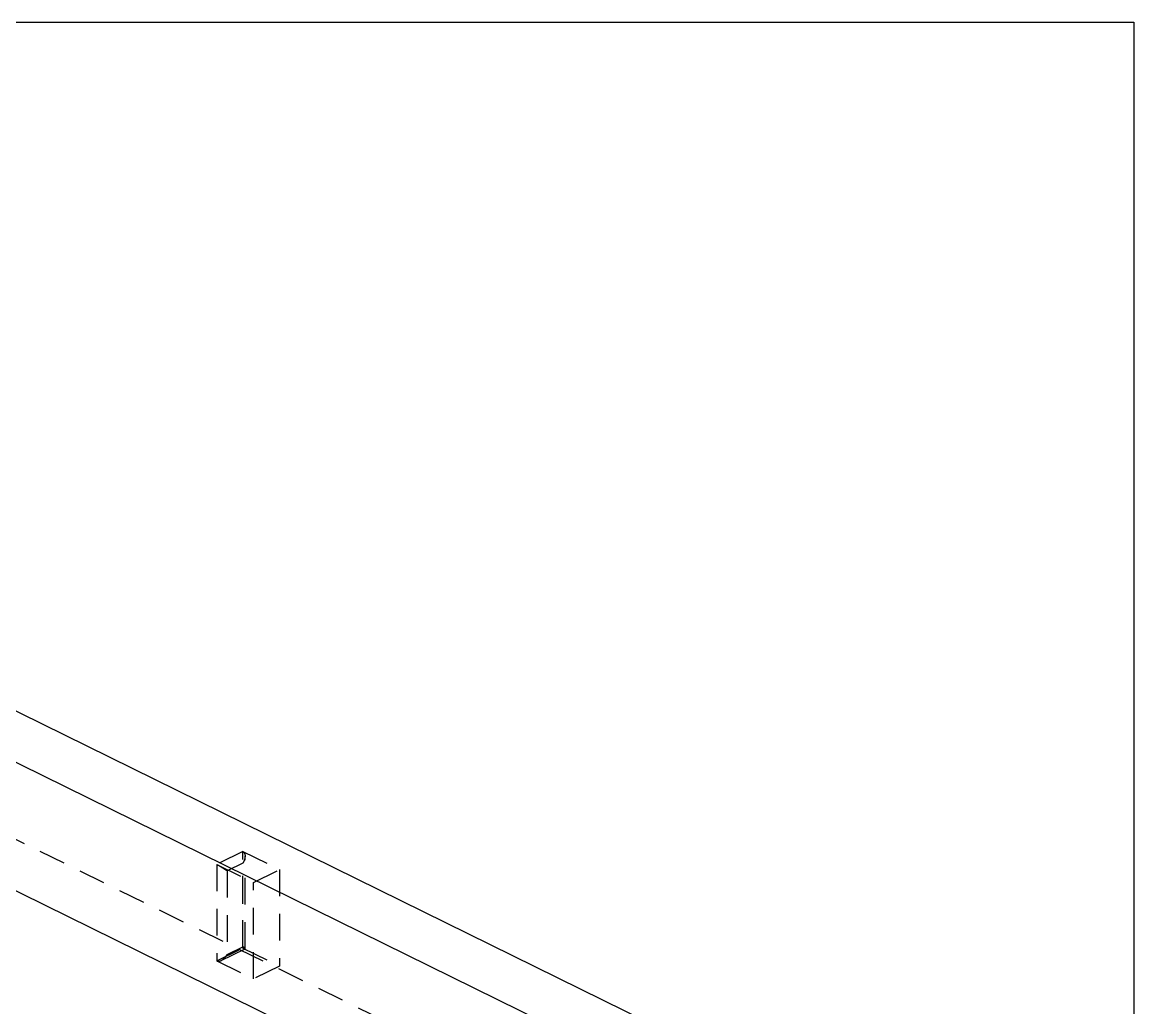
# Model space of a CAD drawing. Extents: x 8 to 586, y 8 to 412.
# Drawn here: x 510.8 to 586, y 345.3 to 412 of the extents above; entities that cross this region are included whole.
import ezdxf

# ---------------------------------------------------------------- set-up
doc = ezdxf.new("R2010")
doc.units = 0
doc.linetypes.add('DASHED', pattern=[3, 1.8, -1.2])
for name, color, linetype in [('FRAME', 250, 'CONTINUOUS'), ('HIDDEN', 8, 'DASHED'), ('VISIBLE', 7, 'CONTINUOUS')]:
    doc.layers.add(name, color=color, linetype=linetype)

msp = doc.modelspace()

# ---------------------------------------------------------------- linework, layer by layer
at = {"layer": 'FRAME'}
for p, q in [((8, 412), (586, 412)), ((586, 412), (586, 8))]:
    msp.add_line(p, q, dxfattribs=at)
at = {"layer": 'HIDDEN'}
for p, q in [((578.2272, 323.2713), (472.1612, 375.4946)), ((525.7245, 355.8673), (523.9567, 354.9969)), ((525.7245, 355.8673), (525.7324, 355.8629)), ((525.7245, 349.3394), (525.7245, 355.8673)), ((525.7245, 355.8673), (528.1994, 354.6488)), ((525.7324, 355.8629), (525.7403, 355.8585)), ((525.7403, 355.8585), (525.748, 355.8536)), ((525.748, 355.8536), (525.7554, 355.8485)), ((525.7554, 355.8485), (525.7628, 355.8432)), ((525.7628, 355.8432), (525.7697, 355.8373)), ((525.7697, 355.8373), (525.7766, 355.8314)), ((525.7766, 355.8314), (525.783, 355.8251)), ((525.783, 355.8251), (525.7893, 355.8185)), ((525.7893, 355.8185), (525.7954, 355.8119)), ((525.7954, 355.8119), (525.8011, 355.8048)), ((525.8011, 355.8048), (525.8067, 355.7977)), ((525.8067, 355.7977), (525.8119, 355.7902)), ((525.8119, 355.7902), (525.8168, 355.7827)), ((525.8168, 355.7827), (525.8217, 355.775)), ((525.8217, 355.775), (525.826, 355.7671)), ((525.826, 355.7671), (525.8303, 355.7591)), ((525.8303, 355.7591), (525.8343, 355.751)), ((525.8343, 355.751), (525.838, 355.7427)), ((525.838, 355.7427), (525.8416, 355.7344)), ((525.8416, 355.7344), (525.8448, 355.7259)), ((525.8448, 355.7259), (525.8478, 355.7173)), ((523.9567, 354.9969), (523.9758, 354.9873)), ((523.9567, 354.9969), (526.4316, 353.7784)), ((523.9567, 354.9969), (523.9567, 348.469)), ((523.9758, 354.9873), (523.9948, 354.9777)), ((523.9948, 354.9777), (524.0137, 354.9678)), ((524.0137, 354.9678), (524.0325, 354.9578)), ((525.7245, 355.084), (524.6638, 354.5617)), ((525.7309, 355.0953), (525.7245, 355.084)), ((525.7245, 349.4264), (525.7245, 355.084)), ((525.7373, 355.1067), (525.7309, 355.0953)), ((525.7436, 355.1181), (525.7373, 355.1067)), ((525.7496, 355.1297), (525.7436, 355.1181)), ((525.7557, 355.1413), (525.7496, 355.1297)), ((525.7617, 355.1529), (525.7557, 355.1413)), ((525.7673, 355.1646), (525.7617, 355.1529)), ((525.773, 355.1764), (525.7673, 355.1646)), ((525.7786, 355.1882), (525.773, 355.1764)), ((525.7839, 355.2001), (525.7786, 355.1882)), ((525.7891, 355.2121), (525.7839, 355.2001)), ((525.7944, 355.224), (525.7891, 355.2121)), ((525.7992, 355.2361), (525.7944, 355.224)), ((525.8041, 355.2483), (525.7992, 355.2361)), ((525.8089, 355.2604), (525.8041, 355.2483)), ((525.8134, 355.2727), (525.8089, 355.2604)), ((525.8178, 355.2849), (525.8134, 355.2727)), ((525.8222, 355.2972), (525.8178, 355.2849)), ((525.8262, 355.3096), (525.8222, 355.2972)), ((525.8302, 355.3221), (525.8262, 355.3096)), ((525.8341, 355.3345), (525.8302, 355.3221)), ((525.8376, 355.3471), (525.8341, 355.3345)), ((525.8412, 355.3596), (525.8376, 355.3471)), ((525.8445, 355.3723), (525.8412, 355.3596)), ((525.8476, 355.3849), (525.8445, 355.3723)), ((525.8507, 355.3976), (525.8476, 355.3849)), ((525.8478, 355.7173), (525.8508, 355.7088)), ((525.8534, 355.4104), (525.8507, 355.3976)), ((525.8508, 355.7088), (525.8533, 355.7001)), ((525.8533, 355.7001), (525.8557, 355.6913)), ((525.8561, 355.4232), (525.8534, 355.4104)), ((525.8557, 355.6913), (525.8581, 355.6826)), ((525.8586, 355.436), (525.8561, 355.4232)), ((525.8581, 355.6826), (525.8599, 355.6737)), ((525.8607, 355.4489), (525.8586, 355.436)), ((525.8599, 355.6737), (525.8617, 355.6648)), ((525.8628, 355.4617), (525.8607, 355.4489)), ((525.8617, 355.6648), (525.8635, 355.656)), ((525.8646, 355.4747), (525.8628, 355.4617)), ((525.8635, 355.656), (525.8649, 355.647)), ((525.8661, 355.4876), (525.8646, 355.4747)), ((525.8649, 355.647), (525.8661, 355.638)), ((525.8661, 355.638), (525.8674, 355.6291)), ((525.8677, 355.5006), (525.8661, 355.4876)), ((525.8674, 355.6291), (525.8683, 355.62)), ((525.8687, 355.5136), (525.8677, 355.5006)), ((525.8683, 355.62), (525.869, 355.611)), ((525.8696, 355.5266), (525.8687, 355.5136)), ((525.869, 355.611), (525.8697, 355.602)), ((525.8703, 355.5397), (525.8696, 355.5266)), ((525.8697, 355.602), (525.8703, 355.5929)), ((525.8703, 355.5929), (525.8705, 355.5839)), ((525.8706, 355.5527), (525.8703, 355.5397)), ((525.8705, 355.5839), (525.8707, 355.5748)), ((525.871, 355.5658), (525.8706, 355.5527)), ((525.8707, 355.5748), (525.871, 355.5658)), ((525.871, 349.2928), (525.871, 355.5658)), ((524.0325, 354.9578), (524.0513, 354.9478)), ((524.0513, 354.9478), (524.07, 354.9376)), ((524.07, 354.9376), (524.0887, 354.9273)), ((524.0887, 354.9273), (524.1073, 354.9169)), ((524.1073, 354.9169), (524.1258, 354.9064)), ((524.1258, 354.9064), (524.1444, 354.896)), ((524.1444, 354.896), (524.1628, 354.8853)), ((524.1628, 354.8853), (524.1813, 354.8746)), ((524.1813, 354.8746), (524.1997, 354.8639)), ((524.1997, 354.8639), (524.218, 354.853)), ((524.218, 354.853), (524.2363, 354.8421)), ((524.2363, 354.8421), (524.2546, 354.8312)), ((524.2546, 354.8312), (524.2728, 354.8201)), ((524.2728, 354.8201), (524.291, 354.8091)), ((524.291, 354.8091), (524.3092, 354.798)), ((524.3092, 354.798), (524.3273, 354.7867)), ((524.3273, 354.7867), (524.3454, 354.7755)), ((524.3454, 354.7755), (524.3635, 354.7642)), ((524.3635, 354.7642), (524.3815, 354.7528)), ((524.3815, 354.7528), (524.3995, 354.7414)), ((524.3995, 354.7414), (524.4175, 354.7299)), ((524.4175, 354.7299), (524.4354, 354.7183)), ((524.4354, 354.7183), (524.4532, 354.7067)), ((524.4532, 354.7067), (524.4711, 354.6951)), ((524.4711, 354.6951), (524.4889, 354.6833)), ((524.4889, 354.6833), (524.5066, 354.6715)), ((524.5066, 354.6715), (524.5243, 354.6597)), ((524.5243, 354.6597), (524.5419, 354.6477)), ((524.5419, 354.6477), (524.5595, 354.6357)), ((524.5595, 354.6357), (524.5771, 354.6236)), ((524.5771, 354.6236), (524.5946, 354.6114)), ((524.5946, 354.6114), (524.612, 354.5991)), ((524.612, 354.5991), (524.6293, 354.5867)), ((524.6293, 354.5867), (524.6466, 354.5742)), ((524.6466, 354.5742), (524.6638, 354.5617)), ((524.6638, 354.5617), (524.6638, 348.9042)), ((526.4316, 353.7784), (528.1994, 354.6488)), ((528.1994, 354.6488), (528.1994, 348.1208)), ((526.4316, 347.2505), (526.4316, 353.7784)), ((523.9567, 348.469), (525.7245, 349.3394)), ((524.2551, 348.4938), (525.8679, 349.2879)), ((524.6638, 348.9042), (525.7245, 349.4264)), ((525.7286, 349.4234), (525.7245, 349.4264)), ((525.7245, 349.3394), (525.7281, 349.3377)), ((525.7245, 349.3394), (528.1994, 348.1208)), ((525.7281, 349.3377), (525.7316, 349.3359)), ((525.7327, 349.4203), (525.7286, 349.4234)), ((525.7316, 349.3359), (525.7352, 349.3342)), ((525.7368, 349.4172), (525.7327, 349.4203)), ((525.7352, 349.3342), (525.7387, 349.3325)), ((525.741, 349.4142), (525.7368, 349.4172)), ((525.7387, 349.3325), (525.7423, 349.3308)), ((525.7451, 349.4111), (525.741, 349.4142)), ((525.7423, 349.3308), (525.7458, 349.3291)), ((525.7491, 349.408), (525.7451, 349.4111)), ((525.7458, 349.3291), (525.7494, 349.3274)), ((525.7532, 349.4049), (525.7491, 349.408)), ((525.7494, 349.3274), (525.753, 349.3257)), ((525.753, 349.3257), (525.7565, 349.324)), ((525.7573, 349.4018), (525.7532, 349.4049)), ((525.7565, 349.324), (525.7601, 349.3224)), ((525.7614, 349.3986), (525.7573, 349.4018)), ((525.7601, 349.3224), (525.7637, 349.3207)), ((525.7654, 349.3955), (525.7614, 349.3986)), ((525.7637, 349.3207), (525.7673, 349.3191)), ((525.7695, 349.3923), (525.7654, 349.3955)), ((525.7673, 349.3191), (525.7709, 349.3174)), ((525.7735, 349.3892), (525.7695, 349.3923)), ((525.7709, 349.3174), (525.7745, 349.3158)), ((525.7776, 349.386), (525.7735, 349.3892)), ((525.7745, 349.3158), (525.7781, 349.3142)), ((525.7816, 349.3828), (525.7776, 349.386)), ((525.7781, 349.3142), (525.7817, 349.3126)), ((525.7856, 349.3796), (525.7816, 349.3828)), ((525.7817, 349.3126), (525.7853, 349.311)), ((525.7853, 349.311), (525.789, 349.3095)), ((525.7896, 349.3764), (525.7856, 349.3796)), ((525.789, 349.3095), (525.7926, 349.308)), ((525.7936, 349.3732), (525.7896, 349.3764)), ((525.7926, 349.308), (525.7962, 349.3064)), ((525.7976, 349.37), (525.7936, 349.3732)), ((525.7962, 349.3064), (525.7999, 349.3049)), ((525.8016, 349.3667), (525.7976, 349.37)), ((525.7999, 349.3049), (525.8036, 349.3034)), ((525.8055, 349.3634), (525.8016, 349.3667)), ((525.8036, 349.3034), (525.8072, 349.302)), ((525.8095, 349.3602), (525.8055, 349.3634)), ((525.8072, 349.302), (525.8109, 349.3005)), ((525.8134, 349.3568), (525.8095, 349.3602)), ((525.8109, 349.3005), (525.8146, 349.2991)), ((525.8173, 349.3535), (525.8134, 349.3568)), ((525.8146, 349.2991), (525.8183, 349.2977)), ((525.8212, 349.3502), (525.8173, 349.3535)), ((525.8183, 349.2977), (525.822, 349.2964)), ((525.825, 349.3468), (525.8212, 349.3502)), ((525.822, 349.2964), (525.8257, 349.2951)), ((525.8289, 349.3433), (525.825, 349.3468)), ((525.8257, 349.2951), (525.8294, 349.2938)), ((525.8327, 349.3399), (525.8289, 349.3433)), ((525.8294, 349.2938), (525.8332, 349.2926)), ((525.8364, 349.3364), (525.8327, 349.3399)), ((525.8332, 349.2926), (525.837, 349.2914)), ((525.8402, 349.3329), (525.8364, 349.3364)), ((525.837, 349.2914), (525.8408, 349.2903)), ((525.8439, 349.3294), (525.8402, 349.3329)), ((525.8408, 349.2903), (525.8446, 349.2893)), ((525.8475, 349.3257), (525.8439, 349.3294)), ((525.8446, 349.2893), (525.8484, 349.2884)), ((525.8511, 349.3221), (525.8475, 349.3257)), ((525.8484, 349.2884), (525.8523, 349.2877)), ((525.8546, 349.3183), (525.8511, 349.3221)), ((525.8523, 349.2877), (525.8562, 349.2871)), ((525.8581, 349.3146), (525.8546, 349.3183)), ((525.8562, 349.2871), (525.8601, 349.2867)), ((525.8613, 349.3106), (525.8581, 349.3146)), ((525.8601, 349.2867), (525.8641, 349.2869)), ((525.8645, 349.3065), (525.8613, 349.3106)), ((525.8641, 349.2869), (525.8679, 349.2879)), ((525.8673, 349.3023), (525.8645, 349.3065)), ((525.8697, 349.2977), (525.8673, 349.3023)), ((525.8679, 349.2879), (525.868, 349.2879)), ((525.868, 349.2879), (525.8682, 349.288)), ((525.8682, 349.288), (525.8683, 349.2881)), ((525.8683, 349.2881), (525.8684, 349.2882)), ((525.8684, 349.2882), (525.8686, 349.2882)), ((525.8686, 349.2882), (525.8687, 349.2883)), ((525.8687, 349.2883), (525.8688, 349.2884)), ((525.8688, 349.2884), (525.869, 349.2885)), ((525.869, 349.2885), (525.8691, 349.2886)), ((525.8691, 349.2886), (525.8692, 349.2887)), ((525.8692, 349.2887), (525.8693, 349.2888)), ((525.8693, 349.2888), (525.8694, 349.2889)), ((525.8694, 349.2889), (525.8696, 349.289)), ((525.8696, 349.289), (525.8697, 349.2892)), ((525.871, 349.2928), (525.8697, 349.2977)), ((525.8697, 349.2892), (525.8698, 349.2893)), ((525.8698, 349.2893), (525.8699, 349.2894)), ((525.8699, 349.2894), (525.87, 349.2895)), ((525.87, 349.2895), (525.8701, 349.2896)), ((525.8701, 349.2898), (525.8702, 349.2899)), ((525.8701, 349.2896), (525.8701, 349.2898)), ((525.8702, 349.2899), (525.8703, 349.29)), ((525.8703, 349.29), (525.8704, 349.2902)), ((525.8704, 349.2903), (525.8705, 349.2905)), ((525.8704, 349.2902), (525.8704, 349.2903)), ((525.8705, 349.2905), (525.8706, 349.2906)), ((525.8706, 349.2908), (525.8707, 349.2909)), ((525.8706, 349.2906), (525.8706, 349.2908)), ((525.8707, 349.2911), (525.8708, 349.2912)), ((525.8707, 349.2909), (525.8707, 349.2911)), ((525.8708, 349.2915), (525.8709, 349.2917)), ((525.8708, 349.2914), (525.8708, 349.2915)), ((525.8708, 349.2912), (525.8708, 349.2914)), ((525.8709, 349.2926), (525.871, 349.2928)), ((525.8709, 349.2925), (525.8709, 349.2926)), ((525.8709, 349.2923), (525.8709, 349.2925)), ((525.8709, 349.2921), (525.8709, 349.2923)), ((525.8709, 349.292), (525.8709, 349.2921)), ((525.8709, 349.2918), (525.8709, 349.292)), ((525.8709, 349.2917), (525.8709, 349.2918)), ((523.9567, 348.469), (523.964, 348.4658)), ((523.9567, 348.469), (526.4316, 347.2505)), ((523.964, 348.4658), (523.9713, 348.4626)), ((523.9713, 348.4626), (523.9787, 348.4598)), ((523.9787, 348.4598), (523.9862, 348.4572)), ((523.9862, 348.4572), (523.9938, 348.4547)), ((523.9938, 348.4547), (524.0015, 348.4528)), ((524.0015, 348.4528), (524.0092, 348.4508)), ((524.0092, 348.4508), (524.017, 348.4493)), ((524.017, 348.4493), (524.0248, 348.448)), ((524.0248, 348.448), (524.0327, 348.4468)), ((524.0327, 348.4468), (524.0406, 348.4461)), ((524.0406, 348.4461), (524.0485, 348.4453)), ((524.0485, 348.4453), (524.0564, 348.445)), ((524.0564, 348.445), (524.0644, 348.4448)), ((524.0644, 348.4448), (524.0723, 348.4447)), ((524.0723, 348.4447), (524.0803, 348.4451)), ((524.0803, 348.4451), (524.0882, 348.4455)), ((524.0882, 348.4455), (524.0961, 348.446)), ((524.0961, 348.446), (524.104, 348.4469)), ((524.104, 348.4469), (524.1119, 348.4478)), ((524.1119, 348.4478), (524.1198, 348.449)), ((524.1198, 348.449), (524.1276, 348.4504)), ((524.1276, 348.4504), (524.1354, 348.4518)), ((524.1354, 348.4518), (524.1432, 348.4535)), ((524.1432, 348.4535), (524.1509, 348.4553)), ((524.1509, 348.4553), (524.1586, 348.4572)), ((524.1586, 348.4572), (524.1663, 348.4593)), ((524.1663, 348.4593), (524.1739, 348.4616)), ((524.1739, 348.4616), (524.1815, 348.4639)), ((524.1815, 348.4639), (524.1891, 348.4664)), ((524.1891, 348.4664), (524.1965, 348.469)), ((524.1965, 348.469), (524.204, 348.4717)), ((524.204, 348.4717), (524.2114, 348.4745)), ((524.2114, 348.4745), (524.2188, 348.4776)), ((524.2188, 348.4776), (524.2262, 348.4806)), ((524.2262, 348.4806), (524.2335, 348.4837)), ((524.2335, 348.4837), (524.2407, 348.4871)), ((524.2407, 348.4871), (524.2479, 348.4904)), ((524.2479, 348.4904), (524.2551, 348.4938)), ((524.2551, 348.4938), (524.2684, 348.5008)), ((524.2684, 348.5008), (524.2817, 348.5078)), ((524.2817, 348.5078), (524.2948, 348.5153)), ((524.2948, 348.5153), (524.3077, 348.523)), ((524.3077, 348.523), (524.3205, 348.5308)), ((524.3205, 348.5308), (524.333, 348.5392)), ((524.333, 348.5392), (524.3455, 348.5476)), ((524.3455, 348.5476), (524.3578, 348.5563)), ((524.3578, 348.5563), (524.3699, 348.5653)), ((524.3699, 348.5653), (524.382, 348.5742)), ((524.382, 348.5742), (524.3937, 348.5837)), ((524.3937, 348.5837), (524.4054, 348.5932)), ((524.4054, 348.5932), (524.4169, 348.6028)), ((524.4169, 348.6028), (524.4282, 348.6128)), ((524.4282, 348.6128), (524.4394, 348.6228)), ((524.4394, 348.6228), (524.4505, 348.633)), ((524.4505, 348.633), (524.4613, 348.6435)), ((524.4613, 348.6435), (524.4722, 348.6539)), ((524.4722, 348.6539), (524.4827, 348.6647)), ((524.4827, 348.6647), (524.4931, 348.6756)), ((524.4931, 348.6756), (524.5035, 348.6864)), ((524.5035, 348.6864), (524.5136, 348.6976)), ((524.5136, 348.6976), (524.5236, 348.7089)), ((524.5236, 348.7089), (524.5336, 348.7201)), ((524.5336, 348.7201), (524.5432, 348.7317)), ((524.5432, 348.7317), (524.5527, 348.7434)), ((524.5527, 348.7434), (524.5623, 348.755)), ((524.5623, 348.755), (524.5714, 348.7669)), ((524.5714, 348.7669), (524.5806, 348.7789)), ((524.5806, 348.7789), (524.5897, 348.7909)), ((524.5897, 348.7909), (524.5984, 348.8032)), ((524.5984, 348.8032), (524.6071, 348.8155)), ((524.6071, 348.8155), (524.6158, 348.8278)), ((524.6158, 348.8278), (524.624, 348.8404)), ((524.624, 348.8404), (524.6322, 348.8529)), ((524.6322, 348.8529), (524.6405, 348.8655)), ((524.6405, 348.8655), (524.6483, 348.8784)), ((524.6483, 348.8784), (524.6561, 348.8913)), ((524.6561, 348.8913), (524.6638, 348.9042)), ((528.1994, 348.1208), (526.4316, 347.2505))]:
    msp.add_line(p, q, dxfattribs=at)
at = {"layer": 'VISIBLE'}
for p, q in [((472.1612, 384.1984), (578.2272, 331.9751)), ((470.3934, 381.5873), (572.9239, 331.1048)), ((564.085, 326.7528), (470.3934, 372.8834))]:
    msp.add_line(p, q, dxfattribs=at)

doc.saveas('drawing.dxf')
